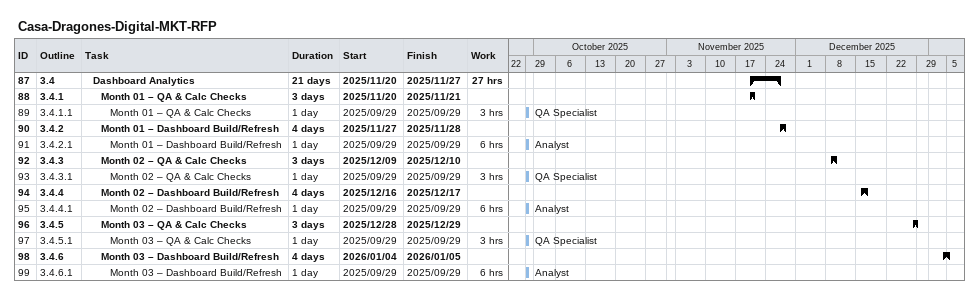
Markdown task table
Casa-Dragones-Digital-MKT-RFP

| ID | WBS | Task | Duration | Start | Finish | Resources | Work (h) |
|---|---|---|---|---|---|---|---|
| 87 | 3.4 | **Dashboard Analytics** | 21d | 2025-11-20 | 2025-11-27 |  | 27 |
| 88 | 3.4.1 | **Month 01 – QA & Calc Checks** | 3d | 2025-11-20 | 2025-11-21 |  |  |
| 89 | 3.4.1.1 | Month 01 – QA & Calc Checks | 1d | 2025-09-29 | 2025-09-29 | QA Specialist | 3 |
| 90 | 3.4.2 | **Month 01 – Dashboard Build/Refresh** | 4d | 2025-11-27 | 2025-11-28 |  |  |
| 91 | 3.4.2.1 | Month 01 – Dashboard Build/Refresh | 1d | 2025-09-29 | 2025-09-29 | Analyst | 6 |
| 92 | 3.4.3 | **Month 02 – QA & Calc Checks** | 3d | 2025-12-09 | 2025-12-10 |  |  |
| 93 | 3.4.3.1 | Month 02 – QA & Calc Checks | 1d | 2025-09-29 | 2025-09-29 | QA Specialist | 3 |
| 94 | 3.4.4 | **Month 02 – Dashboard Build/Refresh** | 4d | 2025-12-16 | 2025-12-17 |  |  |
| 95 | 3.4.4.1 | Month 02 – Dashboard Build/Refresh | 1d | 2025-09-29 | 2025-09-29 | Analyst | 6 |
| 96 | 3.4.5 | **Month 03 – QA & Calc Checks** | 3d | 2025-12-28 | 2025-12-29 |  |  |
| 97 | 3.4.5.1 | Month 03 – QA & Calc Checks | 1d | 2025-09-29 | 2025-09-29 | QA Specialist | 3 |
| 98 | 3.4.6 | **Month 03 – Dashboard Build/Refresh** | 4d | 2026-01-04 | 2026-01-05 |  |  |
| 99 | 3.4.6.1 | Month 03 – Dashboard Build/Refresh | 1d | 2025-09-29 | 2025-09-29 | Analyst | 6 |
